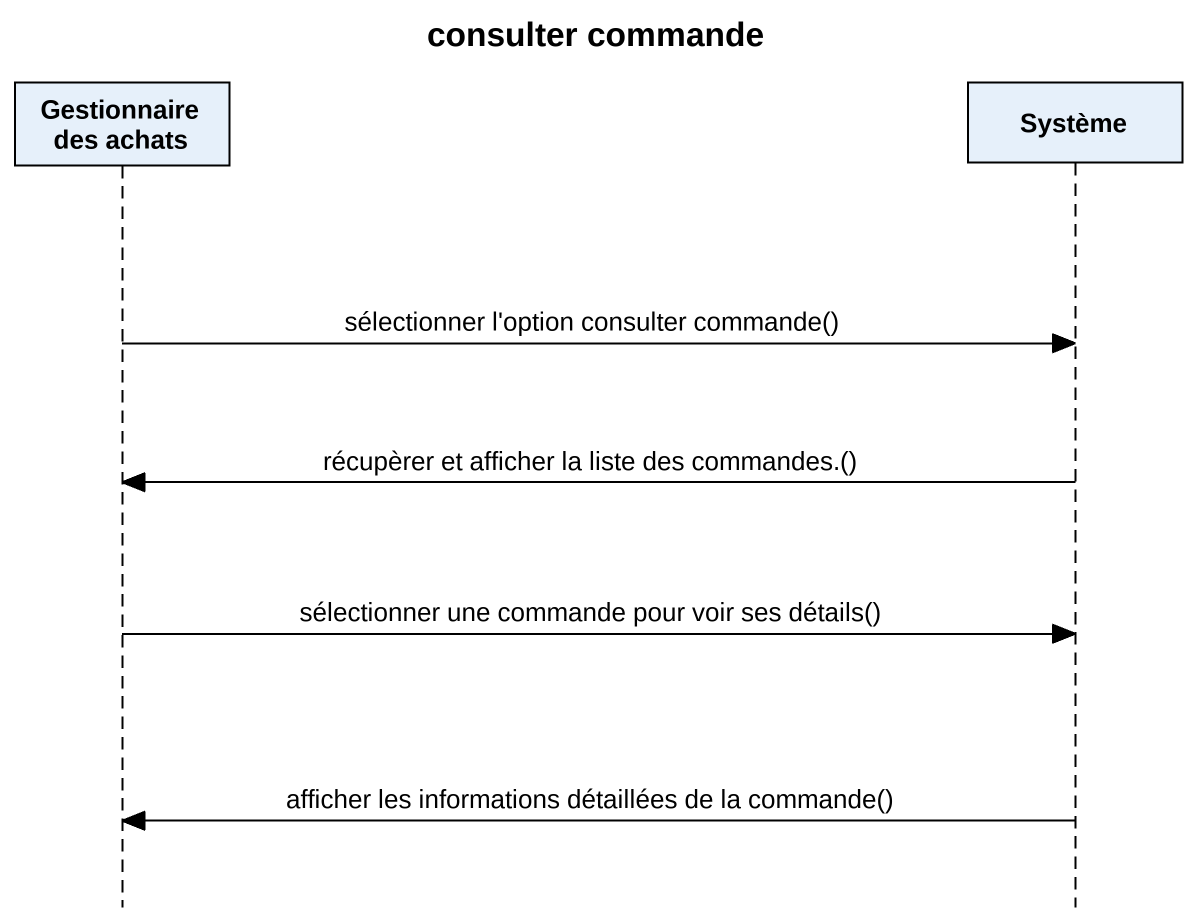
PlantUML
@startuml
title consulter commande
hide footbox
participant "Gestionnaire des achats" as Gestionnaire_des_achats
participant Système

Gestionnaire_des_achats -> Système : sélectionner l'option consulter commande()
Système -> Gestionnaire_des_achats : récupèrer et afficher la liste des commandes.()
Gestionnaire_des_achats -> Système : sélectionner une commande pour voir ses détails()
Système -> Gestionnaire_des_achats : afficher les informations détaillées de la commande()
@enduml
